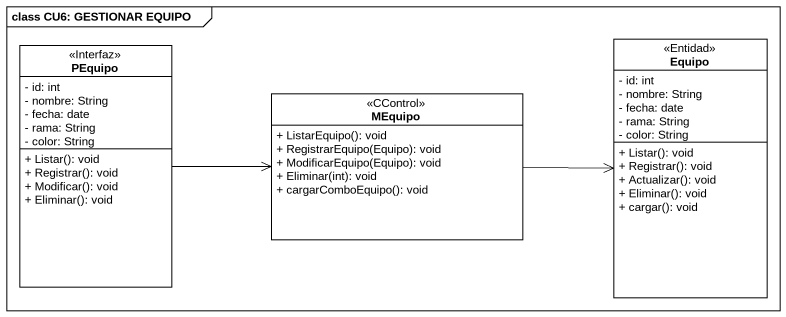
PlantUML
@startuml
mainframe class CU6: GESTIONAR EQUIPO
hide circle
hide empty members
skinparam classAttributeIconSize 0
class PEquipo <<Interfaz>> #FFFFFF {
  - id: int
  - nombre: String
  - fecha: date
  - rama: String
  - color: String
  + Listar(): void
  + Registrar(): void
  + Modificar(): void
  + Eliminar(): void
}
class Equipo <<Entidad>> #FFFFFF {
  - id: int
  - nombre: String
  - fecha: date
  - rama: String
  - color: String
  + Listar(): void
  + Registrar(): void
  + Actualizar(): void
  + Eliminar(): void
  + cargar(): void
}
class MEquipo <<CControl>> #FFFFFF {
  + ListarEquipo(): void
  + RegistrarEquipo(Equipo): void
  + ModificarEquipo(Equipo): void
  + Eliminar(int): void
  + cargarComboEquipo(): void
}
PEquipo -right-> MEquipo
MEquipo -right-> Equipo
@enduml
